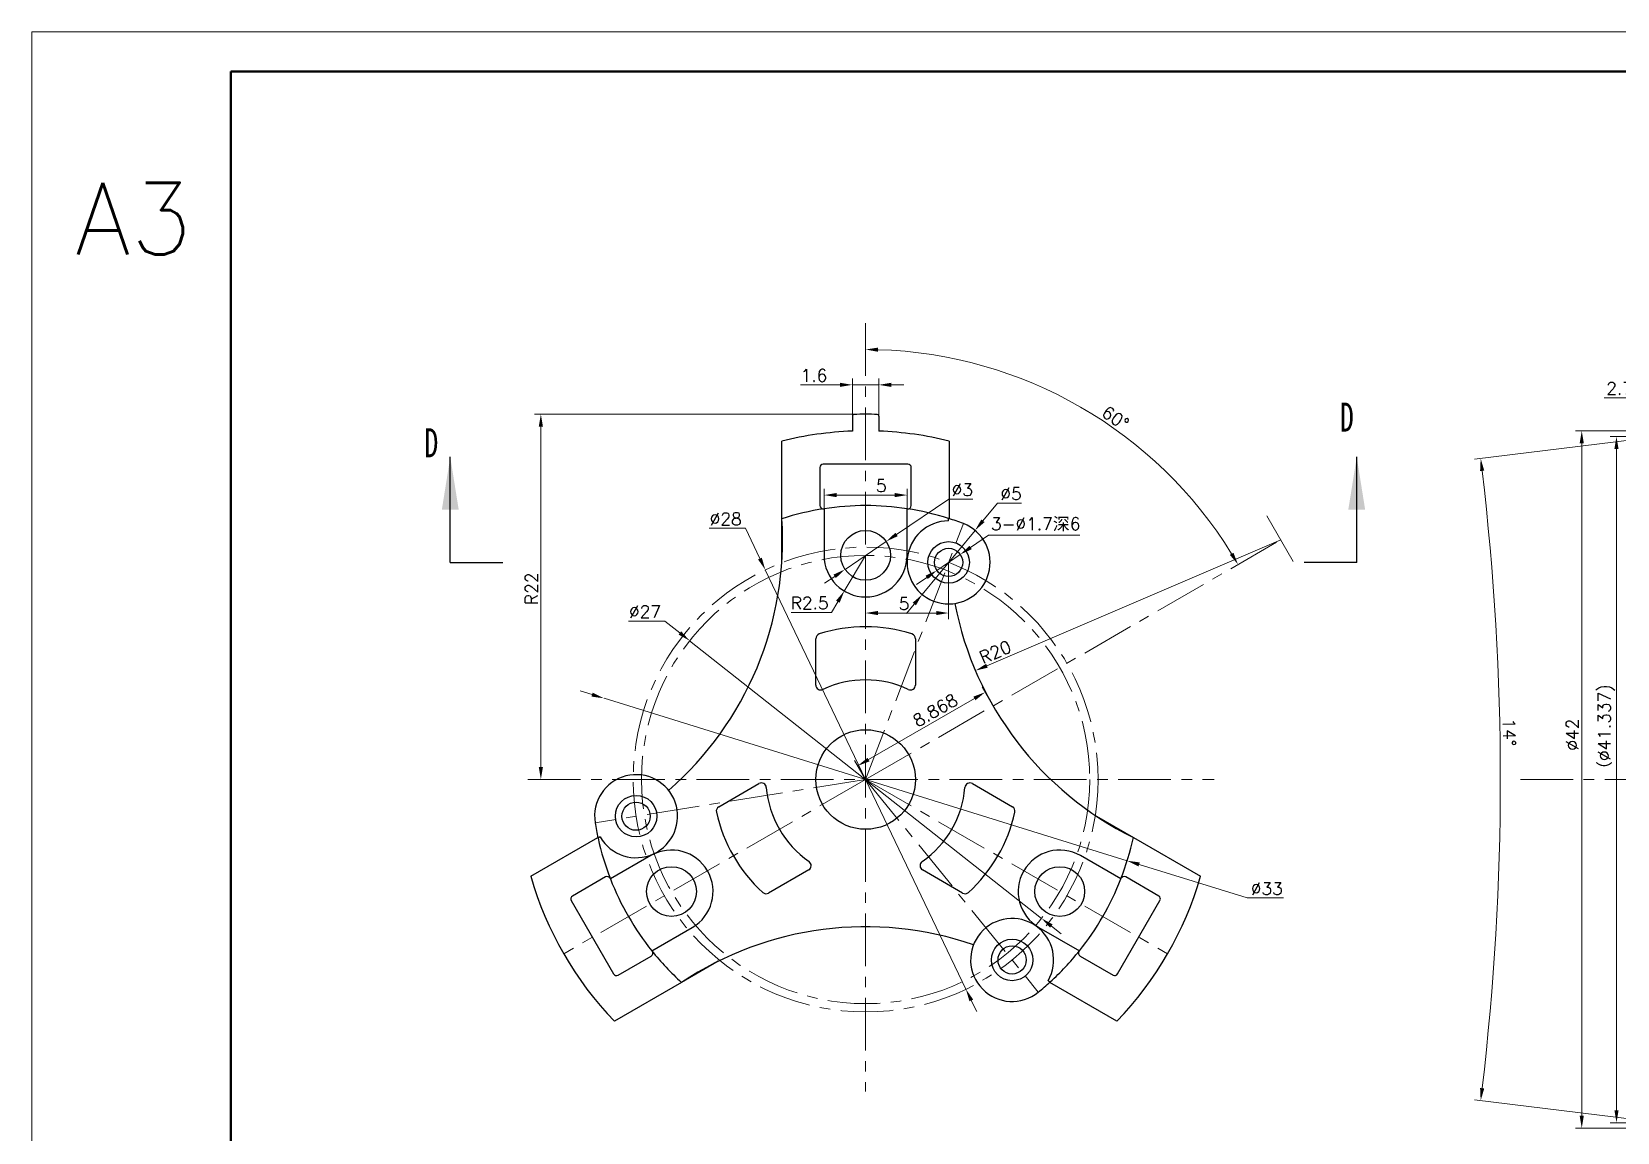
# Model space of a CAD drawing. Header units: millimetres. Extents: x 2517 to 4431, y 863 to 2540.
# Drawn here: x 3923.3 to 4018.8, y 999.3 to 1065.5 of the extents above; entities that cross this region are included whole.
import ezdxf

# ---------------------------------------------------------------- set-up
doc = ezdxf.new("R2010")
doc.units = ezdxf.units.MM
doc.linetypes.add('CENTER', pattern=[50.8, 31.75, -6.35, 6.35, -6.35])
for name, color, linetype, lineweight in [('中心线', 1, 'CENTER', 9), ('实线', 7, 'Continuous', 25), ('尺寸标注', 2, 'Continuous', 9), ('引导线', 6, 'Continuous', 9), ('粗实线', 9, 'Continuous', 50)]:
    doc.layers.add(name, color=color, linetype=linetype, lineweight=lineweight)
doc.styles.add('SLDTEXTSTYLE4', font='TXT', dxfattribs={"width": 0.7})
doc.styles.add('st', font='txt.shx')
doc.dimstyles.new('st0.3', dxfattribs={"dimscale": 0.3, "dimtxt": 2.5, "dimasz": 2.5, "dimexe": 1.25, "dimexo": 0, "dimtad": 1, "dimtoh": 1, "dimdec": 3, "dimdsep": 46, "dimtxsty": 'st', "dimcen": 0, "dimclrd": 256, "dimclre": 256, "dimclrt": 256, "dimadec": 4, "dimazin": 2, "dimtfac": 1, "dimtdec": 3, "dimtmove": 0, "dimatfit": 1, "dimfxl": 0, "dimlwd": -1, "dimlwe": -1, "dimarcsym": 0})

# ---------------------------------------------------------------- blocks, each defined once
blk = doc.blocks.new('*D530')
at = {"layer": 'Defpoints', "color": 0, "ltscale": 0.1, "transparency": 16777216}
for p in [(4016.641, 1041.503), (4024.058, 1041.503), (4024.058, 999.503)]:
    blk.add_point(p, dxfattribs=at)
at = {"layer": '尺寸标注', "ltscale": 0.1, "transparency": 16777216}
for p, q in [((4024.058, 1041.503), (4016.266, 1041.503)), ((4016.641, 1000.253), (4016.641, 1040.753)), ((4024.058, 999.503), (4016.266, 999.503))]:
    blk.add_line(p, q, dxfattribs=at)
for points in [[(4016.516, 1040.753), (4016.766, 1040.753), (4016.641, 1041.503)], [(4016.516, 1000.253), (4016.766, 1000.253), (4016.641, 999.503)]]:
    blk.add_solid(points, dxfattribs=at)
at = {"layer": '尺寸标注', "ltscale": 0.1, "transparency": 16777216, "insert": (4016.078, 1023.206), "char_height": 0.75, "attachment_point": 5, "rotation": 90, "style": 'st'}
blk.add_mtext('%%c42', dxfattribs=at)
blk = doc.blocks.new('*D531')
at = {"layer": 'Defpoints', "color": 0, "ltscale": 0.1, "transparency": 16777216}
for p in [(4018.732, 1041.171), (4021.358, 1041.171), (4021.358, 999.834)]:
    blk.add_point(p, dxfattribs=at)
at = {"layer": '尺寸标注', "ltscale": 0.1, "transparency": 16777216}
for p, q in [((4021.358, 1041.171), (4018.357, 1041.171)), ((4018.732, 1000.584), (4018.732, 1040.421)), ((4021.358, 999.834), (4018.357, 999.834))]:
    blk.add_line(p, q, dxfattribs=at)
for points in [[(4018.607, 1040.421), (4018.857, 1040.421), (4018.732, 1041.171)], [(4018.607, 1000.584), (4018.857, 1000.584), (4018.732, 999.834)]]:
    blk.add_solid(points, dxfattribs=at)
at = {"layer": '尺寸标注', "ltscale": 0.1, "transparency": 16777216, "insert": (4018.124, 1023.415), "char_height": 0.75, "attachment_point": 5, "rotation": 90, "style": 'st'}
blk.add_mtext('（%%c41.337)', dxfattribs=at)
blk = doc.blocks.new('*D532')
at = {"layer": 'Defpoints', "color": 0, "ltscale": 0.1, "transparency": 16777216}
for p in [(4021.358, 1041.171), (4024.058, 1041.503), (4011.604, 1014.041), (4021.358, 999.834), (4024.058, 999.503)]:
    blk.add_point(p, dxfattribs=at)
at = {"layer": '尺寸标注', "ltscale": 0.1, "transparency": 16777216}
for p, q in [((4021.358, 1041.171), (4010.18, 1039.799)), ((4021.358, 999.834), (4010.18, 1001.207))]:
    blk.add_line(p, q, dxfattribs=at)
blk.add_arc((3853.027, 1020.503), 158.708, 353.27076, 6.72924, dxfattribs=at)
for points in [[(4010.518, 1039.085), (4010.766, 1039.115), (4010.552, 1039.845)], [(4010.766, 1001.891), (4010.518, 1001.921), (4010.552, 1001.161)]]:
    blk.add_solid(points, dxfattribs=at)
at = {"layer": '尺寸标注', "ltscale": 0.1, "transparency": 16777216, "insert": (4012.273, 1023.346), "char_height": 0.75, "attachment_point": 5, "rotation": 271.02289, "style": 'st'}
blk.add_mtext('14°', dxfattribs=at)
blk = doc.blocks.new('*D538')
at = {"layer": 'Defpoints', "color": 0, "ltscale": 0.1, "transparency": 16777216}
for p in [(3998.506, 1034.937), (3980.122, 1027.061)]:
    blk.add_point(p, dxfattribs=at)
at = {"layer": '尺寸标注', "ltscale": 0.1, "transparency": 16777216}
blk.add_line((3998.506, 1034.937), (3980.811, 1027.356), dxfattribs=at)
blk.add_solid([(3980.762, 1027.471), (3980.86, 1027.242), (3980.122, 1027.061)], dxfattribs=at)
at = {"layer": '尺寸标注', "ltscale": 0.1, "transparency": 16777216, "insert": (3981.315, 1028.184), "char_height": 0.75, "attachment_point": 5, "rotation": 23.18998, "style": 'st'}
blk.add_mtext('R20', dxfattribs=at)
blk = doc.blocks.new('*D539')
at = {"layer": 'Defpoints', "color": 0, "ltscale": 0.1, "transparency": 16777216}
for p in [(3980.709, 1025.762), (3981.185, 1024.937), (3973.506, 1020.503)]:
    blk.add_point(p, dxfattribs=at)
at = {"layer": '尺寸标注', "ltscale": 0.1, "transparency": 16777216}
for p, q in [((3981.185, 1024.937), (3980.521, 1026.087)), ((3973.679, 1021.703), (3980.059, 1025.387)), ((3973.506, 1020.503), (3972.842, 1021.653))]:
    blk.add_line(p, q, dxfattribs=at)
for points in [[(3979.997, 1025.495), (3980.122, 1025.279), (3980.709, 1025.762)], [(3973.616, 1021.811), (3973.741, 1021.595), (3973.029, 1021.328)]]:
    blk.add_solid(points, dxfattribs=at)
at = {"layer": '尺寸标注', "ltscale": 0.1, "transparency": 16777216, "insert": (3977.698, 1024.673), "char_height": 0.75, "attachment_point": 5, "rotation": 30, "style": 'st'}
blk.add_mtext('8.868', dxfattribs=at)
blk = doc.blocks.new('*D540')
at = {"layer": 'Defpoints', "color": 0, "ltscale": 0.1, "transparency": 16777216}
for p in [(3973.506, 1047.991), (3982.364, 1044.842), (3998.506, 1034.937), (3973.506, 1020.503), (3973.506, 1001.706)]:
    blk.add_point(p, dxfattribs=at)
at = {"layer": '尺寸标注', "ltscale": 0.1, "transparency": 16777216}
blk.add_arc((3973.506, 1020.503), 25.901, 31.65912, 88.34088, dxfattribs=at)
for points in [[(3974.254, 1046.268), (3974.257, 1046.518), (3973.506, 1046.404)], [(3995.66, 1034.162), (3995.445, 1034.034), (3995.937, 1033.454)]]:
    blk.add_solid(points, dxfattribs=at)
at = {"layer": '尺寸标注', "ltscale": 0.1, "transparency": 16777216, "insert": (3988.546, 1042.277), "char_height": 0.75, "attachment_point": 5, "rotation": 325.36587, "style": 'st'}
blk.add_mtext('60°', dxfattribs=at)
blk = doc.blocks.new('*D541')
at = {"layer": 'Defpoints', "color": 0, "ltscale": 0.1, "transparency": 16777216}
for p in [(3962.907, 1028.865), (3984.104, 1012.141)]:
    blk.add_point(p, dxfattribs=at)
at = {"layer": '尺寸标注', "ltscale": 0.1, "transparency": 16777216}
for p, q in [((3961.405, 1030.05), (3959.218, 1030.05)), ((3962.318, 1029.33), (3961.405, 1030.05)), ((3984.104, 1012.141), (3962.907, 1028.865)), ((3984.693, 1011.676), (3985.282, 1011.212))]:
    blk.add_line(p, q, dxfattribs=at)
for points in [[(3962.396, 1029.428), (3962.241, 1029.231), (3962.907, 1028.865)], [(3984.77, 1011.774), (3984.615, 1011.578), (3984.104, 1012.141)]]:
    blk.add_solid(points, dxfattribs=at)
at = {"layer": '尺寸标注', "ltscale": 0.1, "transparency": 16777216, "insert": (3960.218, 1030.613), "char_height": 0.75, "attachment_point": 5, "style": 'st'}
blk.add_mtext('∅27', dxfattribs=at)
blk = doc.blocks.new('*D542')
at = {"layer": 'Defpoints', "color": 0, "ltscale": 0.1, "transparency": 16777216}
for p in [(3967.464, 1033.132), (3979.547, 1007.874)]:
    blk.add_point(p, dxfattribs=at)
at = {"layer": '尺寸标注', "ltscale": 0.1, "transparency": 16777216}
for p, q in [((3966.265, 1035.638), (3964.078, 1035.638)), ((3967.14, 1033.809), (3966.265, 1035.638)), ((3979.547, 1007.874), (3967.464, 1033.132)), ((3979.871, 1007.197), (3980.195, 1006.521))]:
    blk.add_line(p, q, dxfattribs=at)
for points in [[(3967.253, 1033.863), (3967.028, 1033.755), (3967.464, 1033.132)], [(3979.984, 1007.251), (3979.758, 1007.143), (3979.547, 1007.874)]]:
    blk.add_solid(points, dxfattribs=at)
at = {"layer": '尺寸标注', "ltscale": 0.1, "transparency": 16777216, "insert": (3965.078, 1036.201), "char_height": 0.75, "attachment_point": 5, "style": 'st'}
blk.add_mtext('∅28', dxfattribs=at)
blk = doc.blocks.new('*D545')
at = {"layer": 'Defpoints', "color": 0, "ltscale": 0.1, "transparency": 16777216}
for p in [(3974.748, 1034.844), (3972.264, 1033.162)]:
    blk.add_point(p, dxfattribs=at)
at = {"layer": '尺寸标注', "ltscale": 0.1, "transparency": 16777216}
for p, q in [((3975.369, 1035.264), (3978.518, 1037.397)), ((3978.518, 1037.397), (3979.955, 1037.397)), ((3972.264, 1033.162), (3974.748, 1034.844)), ((3971.643, 1032.741), (3971.022, 1032.321))]:
    blk.add_line(p, q, dxfattribs=at)
for points in [[(3975.299, 1035.368), (3975.439, 1035.161), (3974.748, 1034.844)], [(3971.572, 1032.845), (3971.713, 1032.638), (3972.264, 1033.162)]]:
    blk.add_solid(points, dxfattribs=at)
at = {"layer": '尺寸标注', "ltscale": 0.1, "transparency": 16777216, "insert": (3979.33, 1037.959), "char_height": 0.75, "attachment_point": 5, "style": 'st'}
blk.add_mtext('∅3', dxfattribs=at)
blk = doc.blocks.new('*D546')
at = {"layer": 'Defpoints', "color": 0, "ltscale": 0.1, "transparency": 16777216}
for p in [(3973.506, 1034.003), (3972.221, 1031.858)]:
    blk.add_point(p, dxfattribs=at)
at = {"layer": '尺寸标注', "ltscale": 0.1, "transparency": 16777216}
for p, q in [((3973.506, 1034.003), (3972.221, 1031.858)), ((3971.45, 1030.572), (3969.013, 1030.572)), ((3971.835, 1031.215), (3971.45, 1030.572))]:
    blk.add_line(p, q, dxfattribs=at)
blk.add_solid([(3971.728, 1031.279), (3971.943, 1031.151), (3972.221, 1031.858)], dxfattribs=at)
at = {"layer": '尺寸标注', "ltscale": 0.1, "transparency": 16777216, "insert": (3970.138, 1031.134), "char_height": 0.75, "attachment_point": 5, "style": 'st'}
blk.add_mtext('R2.5', dxfattribs=at)
blk = doc.blocks.new('*D547')
at = {"layer": 'Defpoints', "color": 0, "ltscale": 0.1, "transparency": 16777216}
for p in [(3976.006, 1037.636), (3971.006, 1036.812), (3976.006, 1036.812)]:
    blk.add_point(p, dxfattribs=at)
at = {"layer": '尺寸标注', "ltscale": 0.1, "transparency": 16777216}
for p, q in [((3971.006, 1036.812), (3971.006, 1038.011)), ((3971.756, 1037.636), (3975.256, 1037.636)), ((3976.006, 1036.812), (3976.006, 1038.011))]:
    blk.add_line(p, q, dxfattribs=at)
for points in [[(3971.756, 1037.761), (3971.756, 1037.511), (3971.006, 1037.636)], [(3975.256, 1037.761), (3975.256, 1037.511), (3976.006, 1037.636)]]:
    blk.add_solid(points, dxfattribs=at)
at = {"layer": '尺寸标注', "ltscale": 0.1, "transparency": 16777216, "insert": (3974.451, 1038.199), "char_height": 0.75, "attachment_point": 5, "style": 'st'}
blk.add_mtext('5', dxfattribs=at)
blk = doc.blocks.new('*D551')
at = {"layer": 'Defpoints', "color": 0, "ltscale": 0.1, "transparency": 16777216}
for p in [(3973.506, 1034.003), (3978.506, 1033.58), (3978.506, 1030.531)]:
    blk.add_point(p, dxfattribs=at)
at = {"layer": '尺寸标注', "ltscale": 0.1, "transparency": 16777216}
for p, q in [((3973.506, 1034.003), (3973.506, 1030.156)), ((3978.506, 1033.58), (3978.506, 1030.156)), ((3974.256, 1030.531), (3977.756, 1030.531))]:
    blk.add_line(p, q, dxfattribs=at)
for points in [[(3974.256, 1030.656), (3974.256, 1030.406), (3973.506, 1030.531)], [(3977.756, 1030.656), (3977.756, 1030.406), (3978.506, 1030.531)]]:
    blk.add_solid(points, dxfattribs=at)
at = {"layer": '尺寸标注', "ltscale": 0.1, "transparency": 16777216, "insert": (3975.828, 1031.094), "char_height": 0.75, "attachment_point": 5, "style": 'st'}
blk.add_mtext('5', dxfattribs=at)
blk = doc.blocks.new('*D557')
at = {"layer": 'Defpoints', "color": 0, "ltscale": 0.1, "transparency": 16777216}
for p in [(3957.748, 1025.395), (3989.264, 1015.611)]:
    blk.add_point(p, dxfattribs=at)
at = {"layer": '尺寸标注', "ltscale": 0.1, "transparency": 16777216}
for p, q in [((3957.031, 1025.618), (3956.315, 1025.84)), ((3957.748, 1025.395), (3989.264, 1015.611)), ((3989.98, 1015.388), (3996.485, 1013.368)), ((3996.485, 1013.368), (3998.673, 1013.368))]:
    blk.add_line(p, q, dxfattribs=at)
for points in [[(3957.068, 1025.737), (3956.994, 1025.498), (3957.748, 1025.395)], [(3990.017, 1015.508), (3989.943, 1015.269), (3989.264, 1015.611)]]:
    blk.add_solid(points, dxfattribs=at)
at = {"layer": '尺寸标注', "ltscale": 0.1, "transparency": 16777216, "insert": (3997.673, 1013.931), "char_height": 0.75, "attachment_point": 5, "style": 'st'}
blk.add_mtext('∅33', dxfattribs=at)
blk = doc.blocks.new('*D558')
at = {"layer": 'Defpoints', "color": 0, "ltscale": 0.1, "transparency": 16777216}
for p in [(3974.306, 1044.275), (3972.706, 1042.392), (3974.306, 1042.392)]:
    blk.add_point(p, dxfattribs=at)
at = {"layer": '尺寸标注', "ltscale": 0.1, "transparency": 16777216}
for p, q in [((3971.956, 1044.275), (3969.581, 1044.275)), ((3972.706, 1042.392), (3972.706, 1044.65)), ((3974.306, 1044.275), (3972.706, 1044.275)), ((3974.306, 1042.392), (3974.306, 1044.65)), ((3975.056, 1044.275), (3975.806, 1044.275))]:
    blk.add_line(p, q, dxfattribs=at)
for points in [[(3971.956, 1044.4), (3971.956, 1044.15), (3972.706, 1044.275)], [(3975.056, 1044.4), (3975.056, 1044.15), (3974.306, 1044.275)]]:
    blk.add_solid(points, dxfattribs=at)
at = {"layer": '尺寸标注', "ltscale": 0.1, "transparency": 16777216, "insert": (3970.393, 1044.838), "char_height": 0.75, "attachment_point": 5, "style": 'st'}
blk.add_mtext('1.6', dxfattribs=at)
blk = doc.blocks.new('*D560')
at = {"layer": 'Defpoints', "color": 0, "ltscale": 0.1, "transparency": 16777216}
for p in [(4024.058, 1043.497), (4021.358, 1041.171), (4024.058, 1041.503)]:
    blk.add_point(p, dxfattribs=at)
at = {"layer": '尺寸标注', "ltscale": 0.1, "transparency": 16777216}
for p, q in [((4021.358, 1041.171), (4021.358, 1043.872)), ((4024.058, 1041.503), (4024.058, 1043.872)), ((4020.608, 1043.497), (4017.983, 1043.497)), ((4024.058, 1043.497), (4021.358, 1043.497)), ((4024.808, 1043.497), (4025.558, 1043.497))]:
    blk.add_line(p, q, dxfattribs=at)
for points in [[(4020.608, 1043.622), (4020.608, 1043.372), (4021.358, 1043.497)], [(4024.808, 1043.622), (4024.808, 1043.372), (4024.058, 1043.497)]]:
    blk.add_solid(points, dxfattribs=at)
at = {"layer": '尺寸标注', "ltscale": 0.1, "transparency": 16777216, "insert": (4018.921, 1044.06), "char_height": 0.75, "attachment_point": 5, "style": 'st'}
blk.add_mtext('2.7', dxfattribs=at)
blk = doc.blocks.new('*D565')
at = {"layer": 'Defpoints', "color": 0, "ltscale": 0.1, "transparency": 16777216}
for p in [(3973.506, 1042.503), (3953.164, 1020.503), (3953.944, 1020.503)]:
    blk.add_point(p, dxfattribs=at)
at = {"layer": '尺寸标注', "ltscale": 0.1, "transparency": 16777216}
for p, q in [((3973.506, 1042.503), (3953.569, 1042.503)), ((3953.944, 1041.753), (3953.944, 1021.253)), ((3953.164, 1020.503), (3954.319, 1020.503))]:
    blk.add_line(p, q, dxfattribs=at)
for points in [[(3953.819, 1041.753), (3954.069, 1041.753), (3953.944, 1042.503)], [(3953.819, 1021.253), (3954.069, 1021.253), (3953.944, 1020.503)]]:
    blk.add_solid(points, dxfattribs=at)
at = {"layer": '尺寸标注', "ltscale": 0.1, "transparency": 16777216, "insert": (3953.382, 1031.994), "char_height": 0.75, "attachment_point": 5, "rotation": 90, "style": 'st'}
blk.add_mtext('R22', dxfattribs=at)
blk = doc.blocks.new('*D567')
at = {"layer": 'Defpoints', "color": 0, "ltscale": 0.1, "transparency": 16777216}
for p in [(3979.208, 1034.058), (3977.803, 1033.101)]:
    blk.add_point(p, dxfattribs=at)
at = {"layer": '尺寸标注', "ltscale": 0.1, "transparency": 16777216}
for p, q in [((3979.828, 1034.481), (3980.902, 1035.212)), ((3980.902, 1035.212), (3986.412, 1035.212)), ((3977.803, 1033.101), (3979.208, 1034.058)), ((3977.183, 1032.679), (3976.564, 1032.256))]:
    blk.add_line(p, q, dxfattribs=at)
for points in [[(3979.758, 1034.584), (3979.898, 1034.377), (3979.208, 1034.058)], [(3977.113, 1032.782), (3977.254, 1032.575), (3977.803, 1033.101)]]:
    blk.add_solid(points, dxfattribs=at)
at = {"layer": '尺寸标注', "ltscale": 0.1, "transparency": 16777216, "insert": (3983.751, 1035.863), "char_height": 0.75, "attachment_point": 5, "style": 'st'}
blk.add_mtext('3-∅1.7深6', dxfattribs=at)
blk = doc.blocks.new('*D568')
at = {"layer": 'Defpoints', "color": 0, "ltscale": 0.1, "transparency": 16777216}
for p in [(3980.096, 1035.508), (3976.915, 1031.651)]:
    blk.add_point(p, dxfattribs=at)
at = {"layer": '尺寸标注', "ltscale": 0.1, "transparency": 16777216}
for p, q in [((3980.573, 1036.087), (3981.455, 1037.156)), ((3981.455, 1037.156), (3982.893, 1037.156)), ((3976.915, 1031.651), (3980.096, 1035.508)), ((3976.438, 1031.072), (3975.961, 1030.494))]:
    blk.add_line(p, q, dxfattribs=at)
for points in [[(3980.477, 1036.167), (3980.67, 1036.007), (3980.096, 1035.508)], [(3976.341, 1031.152), (3976.534, 1030.993), (3976.915, 1031.651)]]:
    blk.add_solid(points, dxfattribs=at)
at = {"layer": '尺寸标注', "ltscale": 0.1, "transparency": 16777216, "insert": (3982.268, 1037.719), "char_height": 0.75, "attachment_point": 5, "style": 'st'}
blk.add_mtext('∅5', dxfattribs=at)

msp = doc.modelspace()

# ---------------------------------------------------------------- linework, layer by layer
at = {"layer": '中心线', "ltscale": 0.1}
for p, q in [((3973.5056, 1047.9913), (3973.5056, 1001.7058)), ((3997.6717, 1036.3812), (3999.4093, 1033.3715)), ((3973.5056, 1020.503), (3979.3985, 1035.9148)), ((3973.5056, 1020.503), (3998.5056, 1034.9367)), ((3953.164, 1020.503), (3994.4991, 1020.503)), ((3973.5056, 1020.503), (3955.3191, 1010.003)), ((3973.5056, 1020.503), (3957.2122, 1017.9004)), ((3973.5056, 1020.503), (3991.6922, 1010.003)), ((3973.5056, 1020.503), (3983.9062, 1007.6937)), ((4012.9458, 1020.503), (4038.5846, 1020.503))]:
    msp.add_line(p, q, dxfattribs=at)
for radius in [14, 13.5]:
    msp.add_circle((3973.5056, 1020.503), radius, dxfattribs=at)
at = {"layer": '实线'}
for p, q in [((3972.7056, 1042.3918), (3972.7056, 1041.4877)), ((3974.3056, 1042.3918), (3974.3056, 1041.4877)), ((3968.4648, 1036.2141), (3968.4648, 1040.889)), ((3978.5465, 1040.889), (3978.5465, 1036.2141)), ((3948.4884, 1033.5796), (3948.4884, 1039.9296)), ((3970.7556, 1039.303), (3970.7556, 1037.0071)), ((3976.0556, 1039.503), (3970.9556, 1039.503)), ((3976.2556, 1037.0071), (3976.2556, 1039.303)), ((4003.0872, 1033.5796), (4003.0872, 1039.9296)), ((3971.0056, 1036.8125), (3971.0056, 1034.003)), ((3976.0056, 1034.003), (3976.0056, 1036.8125)), ((3978.5056, 1036.0796), (3978.5056, 1036.2271)), ((3968.4648, 1033.6593), (3968.4648, 1036.2141)), ((3948.4884, 1033.5796), (3951.6634, 1033.5796)), ((4003.0872, 1033.5796), (3999.9122, 1033.5796)), ((3970.5056, 1026.1951), (3970.5056, 1028.9835)), ((3976.5056, 1028.9835), (3976.5056, 1026.1951)), ((3964.6613, 1018.8607), (3967.0761, 1020.255)), ((3979.9352, 1020.255), (3982.35, 1018.8607)), ((3987.4198, 1018.2903), (3989.6323, 1017.0129)), ((3953.3304, 1014.6754), (3957.379, 1017.0129)), ((3957.5158, 1017.0447), (3957.3881, 1016.971)), ((3989.6323, 1017.0129), (3993.6809, 1014.6754)), ((3960.5643, 1015.918), (3958.1312, 1014.5133)), ((3988.8801, 1014.5133), (3986.447, 1015.918)), ((3957.8376, 1014.6324), (3955.8494, 1013.4845)), ((3970.0761, 1015.0588), (3967.6613, 1013.6646)), ((3979.35, 1013.6646), (3976.9352, 1015.0588)), ((3991.1619, 1013.4845), (3989.1737, 1014.6324)), ((3955.7762, 1013.2113), (3958.3262, 1008.7946)), ((3988.6851, 1008.7946), (3991.2351, 1013.2113)), ((3960.6312, 1010.1831), (3963.0643, 1011.5879)), ((3983.947, 1011.5879), (3986.3801, 1010.1831)), ((3958.5994, 1008.7214), (3960.5876, 1009.8693)), ((3964.6323, 1009.5593), (3962.4198, 1008.2819)), ((3986.4237, 1009.8693), (3988.4119, 1008.7214)), ((3962.4198, 1008.2819), (3958.3713, 1005.9444)), ((3984.4955, 1008.3845), (3984.6232, 1008.3107)), ((3988.64, 1005.9444), (3984.5915, 1008.2819))]:
    msp.add_line(p, q, dxfattribs=at)
for centre, radius in [((3973.5056, 1034.003), 1.5), ((3978.5056, 1033.5796), 1.25), ((3978.5056, 1033.5796), 0.85), ((3973.5056, 1020.503), 3), ((3959.6809, 1018.2947), 1.25), ((3959.6809, 1018.2947), 0.85), ((3961.8143, 1013.753), 1.5), ((3985.197, 1013.753), 1.5), ((3982.3304, 1009.6345), 1.25), ((3982.3304, 1009.6345), 0.85)]:
    msp.add_circle(centre, radius, dxfattribs=at)
for centre, radius, start, end in [((3972.8056, 1042.3918), 0.1, 91.831684, 180), ((3973.5056, 1020.503), 22, 88.168316, 91.831684), ((3974.2056, 1042.3918), 0.1, 0, 88.168316), ((3973.5056, 1020.503), 21, 92.183225, 103.888886), ((3973.5056, 1020.503), 21, 76.111114, 87.816775), ((3970.9556, 1039.303), 0.2, 90, 180), ((3976.0556, 1039.303), 0.2, 0, 90), ((3973.5056, 1020.503), 16.5, 98.714742, 107.788556), ((3970.9556, 1037.0071), 0.2, 180, 278.783116), ((3973.5056, 1020.503), 16.5, 81.285258, 98.714742), ((3973.5056, 1020.503), 16.5, 72.360299, 81.285258), ((3976.0556, 1037.0071), 0.2, 261.216884, 0), ((3973.5056, 1020.503), 16.5, 69.075168, 72.360299), ((3948.5056, 1034.9367), 20, 311.038935, 3.661932), ((3978.5056, 1033.5796), 2.5, 90, 69.075168), ((3973.5056, 1034.003), 2.5, 180, 0), ((3998.5056, 1034.9367), 20, 191.038935, 243.661932), ((3973.5056, 1020.503), 9.2, 72.339827, 107.660173), ((3970.8056, 1028.9835), 0.3, 107.660173, 180), ((3976.2056, 1028.9835), 0.3, 0, 72.339827), ((3970.8056, 1026.1951), 0.3, 180, 295.376934), ((3973.5056, 1020.503), 6, 64.623066, 115.376934), ((3976.2056, 1026.1951), 0.3, 244.623066, 0), ((3959.6809, 1018.2947), 2.5, 210, 189.075168), ((3967.2261, 1019.9952), 0.3, 4.623066, 120), ((3973.5056, 1020.503), 6, 184.623066, 235.376934), ((3973.5056, 1020.503), 6, 304.623066, 355.376934), ((3979.7852, 1019.9952), 0.3, 60, 175.376934), ((3964.8113, 1018.6009), 0.3, 120, 192.339827), ((3973.5056, 1020.503), 9.2, 192.339827, 227.660173), ((3973.5056, 1020.503), 9.2, 312.339827, 347.660173), ((3982.2, 1018.6009), 0.3, 347.660173, 60), ((3973.5056, 1020.503), 16.5, 189.075168, 192.360299), ((3973.5056, 1020.503), 16.5, 192.360299, 201.285258), ((3961.8143, 1013.753), 2.5, 300, 120), ((3985.197, 1013.753), 2.5, 60, 240), ((3973.5056, 1020.503), 16.5, 338.714742, 347.788556), ((3969.9261, 1015.3186), 0.3, 300, 55.376934), ((3977.0852, 1015.3186), 0.3, 124.623066, 240), ((3973.5056, 1020.503), 21, 196.111114, 223.888886), ((3957.9376, 1014.4592), 0.2, 21.216884, 120), ((3973.5056, 1020.503), 16.5, 201.285258, 218.714742), ((3973.5056, 1020.503), 16.5, 321.285258, 338.714742), ((3973.5056, 1020.503), 21, 316.111114, 343.888886), ((3989.0737, 1014.4592), 0.2, 60, 158.783116), ((3955.9494, 1013.3113), 0.2, 120, 210), ((3967.5113, 1013.9244), 0.3, 227.660173, 300), ((3979.5, 1013.9244), 0.3, 240, 312.339827), ((3991.0619, 1013.3113), 0.2, 330, 60), ((3973.5056, 991.6354), 20, 71.038935, 123.661932), ((3982.3304, 1009.6345), 2.5, 330, 309.075168), ((3960.4876, 1010.0425), 0.2, 300, 38.783116), ((3973.5056, 1020.503), 16.5, 218.714742, 227.788556), ((3973.5056, 1020.503), 16.5, 312.360299, 321.285258), ((3986.5237, 1010.0425), 0.2, 141.216884, 240), ((3958.4994, 1008.8946), 0.2, 210, 300), ((3988.5119, 1008.8946), 0.2, 240, 330), ((3973.5056, 1020.503), 16.5, 309.075168, 312.360299)]:
    msp.add_arc(centre, radius, start, end, dxfattribs=at)
for points in [[(3948.4884, 1039.9296), (3947.9804, 1036.7546), (3948.9964, 1036.7546)], [(4003.0872, 1039.9296), (4002.5792, 1036.7546), (4003.5952, 1036.7546)]]:
    msp.add_solid(points, dxfattribs=at)
at = {"layer": '引导线'}
for p, q in [((3923.2766, 1065.5456), (4124.8927, 1065.5456)), ((3923.2766, 922.9742), (3923.2766, 1065.5456))]:
    msp.add_line(p, q, dxfattribs=at)
at = {"layer": '粗实线'}
for p, q in [((3935.2775, 925.3744), (3935.2775, 1063.1454)), ((3935.2775, 1063.1454), (4122.4925, 1063.1454))]:
    msp.add_line(p, q, dxfattribs=at)

# ---------------------------------------------------------------- texts
at = {"layer": '实线', "ltscale": 0.2, "insert": (3925.8888, 1056.4516), "char_height": 4.32035, "width": 12.00096, "attachment_point": 1, "style": 'st'}
msp.add_mtext('A3', dxfattribs=at)
at = {"layer": '实线', "char_height": 1.75, "attachment_point": 1, "style": 'SLDTEXTSTYLE4'}
for insert in [(4002.078, 1043.207), (3946.9314, 1041.6593)]:
    msp.add_mtext('D', dxfattribs=dict(at, insert=insert))

# ---------------------------------------------------------------- dimensions: what is measured, and where the dimension line sits
at = {"layer": '尺寸标注', "ltscale": 0.1}
for base, line1, line2, picture, middle in [((3982.36443, 1044.84224), ((3973.50565, 1020.50295), (3998.50565, 1034.93671)), ((3973.50565, 1047.99129), (3973.50565, 1001.70577)), '*D540', (3988.22626, 1041.81452)), ((4011.603835, 1014.041444), ((4021.358367, 999.834469), (4024.058367, 999.502951)), ((4021.358367, 1041.171433), (4024.058367, 1041.502951)), '*D532', (4011.710132, 1023.336186))]:
    dim = msp.add_angular_dim_2l(base=base, line1=line1, line2=line2, dimstyle='st0.3', dxfattribs=at)
    dim.commit()
    dim.dimension.update_dxf_attribs({"geometry": picture, "text_midpoint": middle, "dimtype": 162})
for base, p1, p2, picture, middle in [((3974.3056, 1044.2754), (3972.7056, 1042.3918), (3974.3056, 1042.3918), '*D558', (3970.3931, 1044.2754)), ((4024.0584, 1043.4971), (4021.3584, 1041.1714), (4024.0584, 1041.503), '*D560', (4018.9209, 1043.4971)), ((3976.0056, 1037.636), (3971.0056, 1036.8125), (3976.0056, 1036.8125), '*D547', (3974.4507, 1037.636)), ((3978.5056, 1030.5314), (3973.5056, 1034.003), (3978.5056, 1033.5796), '*D551', (3975.8278, 1030.5314))]:
    dim = msp.add_linear_dim(base=base, p1=p1, p2=p2, dimstyle='st0.3', dxfattribs=at)
    dim.commit()
    dim.dimension.update_dxf_attribs({"geometry": picture, "text_midpoint": middle, "dimtype": 160})
for base, p1, p2, text, picture, middle in [((3953.9441, 1020.503), (3973.5056, 1042.503), (3953.164, 1020.503), 'R<>', '*D565', (3953.9441, 1031.9944)), ((4016.641, 1041.503), (4024.0584, 999.503), (4024.0584, 1041.503), '%%c<>', '*D530', (4016.641, 1023.2057)), ((4018.7321, 1041.1714), (4021.3584, 999.8345), (4021.3584, 1041.1714), '（%%c<>)', '*D531', (4018.7321, 1023.4151))]:
    dim = msp.add_linear_dim(base=base, p1=p1, p2=p2, angle=90, text=text, dimstyle='st0.3', dxfattribs=at)
    dim.commit()
    dim.dimension.update_dxf_attribs({"geometry": picture, "text_midpoint": middle, "dimtype": 160})
for p1, p2, picture, middle in [((3972.2636, 1033.1619), (3974.7477, 1034.844), '*D545', (3979.3301, 1037.3966)), ((3976.915, 1031.6509), (3980.0963, 1035.5084), '*D568', (3982.2675, 1037.156)), ((3979.5473, 1007.8737), (3967.464, 1033.1322), '*D542', (3965.0776, 1035.6383)), ((3984.104, 1012.1409), (3962.9073, 1028.865), '*D541', (3960.2178, 1030.0501)), ((3957.7477, 1025.3954), (3989.2636, 1015.6105), '*D557', (3997.6729, 1013.3684))]:
    dim = msp.add_diameter_dim_2p(p1=p1, p2=p2, dimstyle='st0.3', dxfattribs=at)
    dim.commit()
    dim.dimension.update_dxf_attribs({"geometry": picture, "text_midpoint": middle, "dimtype": 163})
dim = msp.add_diameter_dim_2p(p1=(3977.8032, 1033.101), p2=(3979.2081, 1034.0583), text='3-<>深6', dimstyle='st0.3', dxfattribs=at)
dim.commit()
dim.dimension.update_dxf_attribs({"geometry": '*D567', "text_midpoint": (3983.7509, 1035.2125), "dimtype": 163})
for center, mpoint, picture, middle in [((3998.5056, 1034.9367), (3980.1216, 1027.0611), '*D538', (3981.536, 1027.667)), ((3973.5056, 1034.003), (3972.2209, 1031.8583), '*D546', (3970.1376, 1030.5715))]:
    dim = msp.add_radius_dim(center=center, mpoint=mpoint, dimstyle='st0.3', dxfattribs=at)
    dim.commit()
    dim.dimension.update_dxf_attribs({"geometry": picture, "text_midpoint": middle, "dimtype": 164})
dim = msp.add_linear_dim(base=(3980.70868, 1025.76196), p1=(3973.50565, 1020.50295), p2=(3981.18514, 1024.93671), angle=30, dimstyle='st0.3', dxfattribs=at)
dim.commit()
dim.dimension.update_dxf_attribs({"geometry": '*D539', "text_midpoint": (3977.97944, 1024.18623), "dimtype": 161})

doc.saveas('drawing.dxf')
